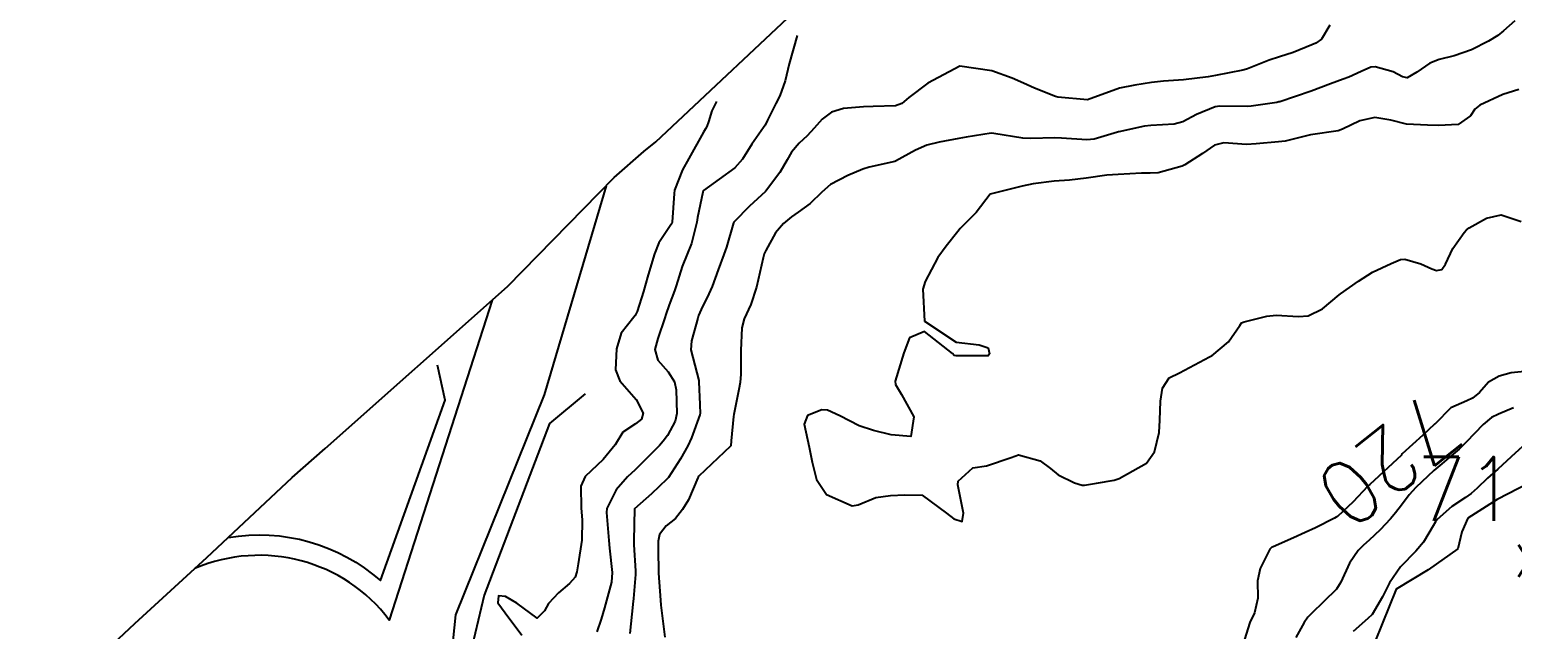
# Model space of a CAD drawing. Header units: metres. Extents: x 318500 to 325275, y 7408834 to 7428799.
# Drawn here: x 320591.1 to 320683.9, y 7414925.7 to 7414963.3 of the extents above; entities that cross this region are included whole.
import ezdxf
from ezdxf.enums import TextEntityAlignment as Align

# ---------------------------------------------------------------- set-up
doc = ezdxf.new("R2010")
doc.units = ezdxf.units.M
doc.header["$MEASUREMENT"] = 0
for name, color, linetype in [('Area', 45, 'Continuous'), ('Cotas', 45, 'Continuous'), ('Curvas de Nivel 1m', 11, 'Continuous'), ('Curvas de Nivel 5m', 15, 'Continuous'), ('Hidrografia', 140, 'Continuous'), ('Pontes_Viadutos_Tubos', 190, 'Continuous'), ('Pontos Cotados', 45, 'Continuous'), ('Vias Primárias', 230, 'Continuous')]:
    doc.layers.add(name, color=color, linetype=linetype)
doc.styles.add('Style-STANDARD', font='STANDARD.shx')

# ---------------------------------------------------------------- blocks, each defined once
blk = doc.blocks.new('ELVTXT_3')
at = {"layer": 'Pontos Cotados', "linetype": 'Continuous', "style": 'Style-STANDARD'}
for s, height, p in [('716.9', 4, (0, 4)), ('x', 3, (0, 0))]:
    blk.add_text(s, height=height, dxfattribs=at).set_placement(p, align=Align.MIDDLE_CENTER)

msp = doc.modelspace()

# ---------------------------------------------------------------- linework, layer by layer
at = {"layer": 'Area'}
msp.add_lwpolyline([(320523.383, 7414849.85), (320532.692, 7414859.168), (320539.784, 7414866.293), (320540.652, 7414866.983), (320544.158, 7414870.593), (320555.953, 7414883.233), (320556.329, 7414883.67), (320560.568, 7414888.572), (320561.919, 7414889.714), (320565.601, 7414894.027), (320568.19, 7414896.208), (320569.956, 7414898.002), (320574.364, 7414902.831), (320580.626, 7414910.13), (320597.664, 7414926.096), (320602.168, 7414930.211), (320607.502, 7414935.243), (320609.569, 7414937.045), (320620.989, 7414947.196), (320627.675, 7414954.033), (320629.527, 7414955.651), (320630.265, 7414956.267), (320640.237, 7414965.651)], dxfattribs=at)
at = {"layer": 'Curvas de Nivel 1m', "flags": 128}
for points, elevation in [([(320672.461, 7414963.586), (320671.948, 7414962.701), (320671.586, 7414962.457), (320671.334, 7414962.341), (320670.181, 7414961.873), (320669.323, 7414961.599), (320668.673, 7414961.393), (320667.311, 7414960.835), (320667.257, 7414960.815), (320667.017, 7414960.764), (320665.306, 7414960.432), (320664.855, 7414960.346), (320663.303, 7414960.143), (320662.062, 7414960.073), (320661.301, 7414959.986), (320660.266, 7414959.822), (320659.298, 7414959.635), (320657.29, 7414958.9), (320655.441, 7414959.068), (320655.292, 7414959.101), (320653.979, 7414959.622), (320653.3, 7414959.936), (320652.59, 7414960.248), (320651.307, 7414960.71), (320649.31, 7414961), (320647.299, 7414959.942), (320646.121, 7414959.048), (320645.671, 7414958.667), (320645.282, 7414958.516), (320643.874, 7414958.481), (320643.281, 7414958.459), (320642.03, 7414958.347), (320641.275, 7414958.134), (320640.695, 7414957.693), (320640.186, 7414957.126), (320639.738, 7414956.648), (320639.246, 7414956.179), (320638.77, 7414955.612), (320638.49, 7414955.147), (320638.031, 7414954.343), (320637.211, 7414953.238), (320637.131, 7414953.161), (320636.147, 7414952.225), (320635.181, 7414951.262), (320635.147, 7414951.224), (320635.13, 7414951.191), (320634.689, 7414949.665), (320634.535, 7414949.199), (320634.185, 7414948.249), (320633.792, 7414947.21), (320633.585, 7414946.751), (320633.108, 7414945.757), (320632.949, 7414945.375), (320632.901, 7414945.222), (320632.515, 7414943.789), (320632.475, 7414943.226), (320632.964, 7414941.308), (320632.976, 7414941.221), (320633.029, 7414939.803), (320633.04, 7414939.22), (320633.036, 7414939.203), (320633.019, 7414939.157), (320632.503, 7414937.719), (320632.286, 7414937.227), (320631.82, 7414936.394), (320631.058, 7414935.239), (320631.019, 7414935.19), (320630.968, 7414935.128), (320629.999, 7414934.209), (320628.94, 7414933.27), (320628.892, 7414931.289), (320628.893, 7414931.27), (320628.907, 7414931.012), (320629, 7414929.377), (320629.005, 7414929.268), (320629.004, 7414929.153), (320628.866, 7414927.658), (320628.833, 7414927.297), (320628.826, 7414927.27), (320628.656, 7414925.449)], 722), ([(320684.05, 7414963.85), (320683.35, 7414963.215), (320682.978, 7414962.924), (320682.396, 7414962.564), (320681.332, 7414962.033), (320680.259, 7414961.657), (320679.322, 7414961.428), (320678.726, 7414961.202), (320677.911, 7414960.621), (320677.306, 7414960.279), (320677.018, 7414960.345), (320676.426, 7414960.643), (320675.315, 7414960.974), (320675.035, 7414960.942), (320674.432, 7414960.669), (320673.663, 7414960.32), (320673.305, 7414960.184), (320672.503, 7414959.893), (320671.297, 7414959.449), (320669.333, 7414958.782), (320669.29, 7414958.767), (320669.268, 7414958.763), (320669.149, 7414958.741), (320667.541, 7414958.503), (320667.286, 7414958.483), (320665.576, 7414958.495), (320665.285, 7414958.451), (320664.116, 7414957.969), (320663.271, 7414957.527), (320662.716, 7414957.378), (320661.267, 7414957.298), (320660.873, 7414957.239), (320659.26, 7414956.895), (320659.24, 7414956.891), (320659.181, 7414956.871), (320657.709, 7414956.438), (320657.252, 7414956.383), (320655.673, 7414956.496), (320655.254, 7414956.519), (320653.728, 7414956.468), (320653.253, 7414956.487), (320651.438, 7414956.797), (320651.257, 7414956.801), (320649.7, 7414956.549), (320649.252, 7414956.467), (320648.014, 7414956.253), (320647.245, 7414956.054), (320646.539, 7414955.742), (320645.286, 7414955.059), (320645.23, 7414955.04), (320643.621, 7414954.681), (320643.225, 7414954.548), (320642.286, 7414954.159), (320641.215, 7414953.603), (320640.667, 7414953.118), (320639.933, 7414952.394), (320639.191, 7414951.861), (320638.765, 7414951.565), (320638.27, 7414951.149), (320637.764, 7414950.561), (320637.155, 7414949.465), (320637.06, 7414949.253), (320637.026, 7414949.162), (320636.987, 7414949.001), (320636.582, 7414947.168), (320636.214, 7414946.072), (320635.807, 7414945.179), (320635.659, 7414944.614), (320635.6, 7414943.182), (320635.586, 7414941.712), (320635.546, 7414941.183), (320635.473, 7414940.754), (320635.162, 7414939.188), (320635.142, 7414939.064), (320634.995, 7414937.523), (320634.963, 7414937.218), (320634.952, 7414937.191), (320632.971, 7414935.327), (320632.925, 7414935.265), (320632.907, 7414935.221), (320632.327, 7414933.841), (320631.949, 7414933.225), (320631.495, 7414932.669), (320630.925, 7414932.211), (320630.496, 7414931.666), (320630.42, 7414931.247), (320630.421, 7414930.763), (320630.45, 7414929.247), (320630.562, 7414927.547), (320630.592, 7414927.244), (320630.83, 7414925.24)], 721), ([(320639.12, 7414962.93), (320638.629, 7414961.147), (320638.368, 7414960.08), (320638.03, 7414959.153), (320637.779, 7414958.658), (320637.267, 7414957.628), (320637.116, 7414957.309), (320637.021, 7414957.164), (320636.291, 7414956.128), (320635.699, 7414955.183), (320635.224, 7414954.631), (320633.26, 7414953.219), (320633.235, 7414953.194), (320633.208, 7414953.114), (320632.887, 7414951.52), (320632.836, 7414951.223), (320632.501, 7414949.886), (320632.23, 7414949.229), (320631.915, 7414948.46), (320631.537, 7414947.236), (320631.433, 7414946.929), (320631.112, 7414946.05), (320630.907, 7414945.439), (320630.84, 7414945.244), (320630.389, 7414943.942), (320630.22, 7414943.253), (320630.39, 7414942.577), (320631.056, 7414941.855), (320631.438, 7414941.236), (320631.545, 7414940.732), (320631.594, 7414939.234), (320631.486, 7414938.763), (320630.999, 7414937.872), (320630.737, 7414937.501), (320630.508, 7414937.247), (320628.974, 7414935.708), (320628.504, 7414935.275), (320627.781, 7414934.459), (320627.204, 7414933.287), (320627.178, 7414933.046), (320627.325, 7414931.286), (320627.377, 7414930.814), (320627.532, 7414929.284), (320627.49, 7414928.675), (320627.123, 7414927.287), (320627.067, 7414927.078), (320626.846, 7414926.348), (320626.571, 7414925.556)], 723), ([(320634.08, 7414958.8), (320633.787, 7414958.218), (320633.571, 7414957.522), (320633.474, 7414957.217), (320633.393, 7414957.083), (320633.255, 7414956.865), (320632.332, 7414955.229), (320631.947, 7414954.509), (320631.452, 7414953.238), (320631.413, 7414953.032), (320631.295, 7414951.239), (320631.273, 7414951.145), (320631.176, 7414950.994), (320630.468, 7414949.942), (320630.197, 7414949.254), (320629.799, 7414947.923), (320629.596, 7414947.263), (320629.492, 7414946.897), (320629.105, 7414945.628), (320628.99, 7414945.383), (320628.888, 7414945.273), (320628.095, 7414944.274), (320627.818, 7414943.289), (320627.756, 7414941.989), (320628.019, 7414941.285), (320629.033, 7414940.116), (320629.482, 7414939.263), (320629.381, 7414938.898), (320629.01, 7414938.593), (320628.211, 7414938.073), (320627.732, 7414937.289), (320626.981, 7414936.369), (320625.854, 7414935.307), (320625.58, 7414934.692), (320625.593, 7414933.31), (320625.659, 7414932.579), (320625.637, 7414931.309), (320625.408, 7414929.825), (320625.335, 7414929.313), (320625.216, 7414928.984), (320624.879, 7414928.587), (320624.191, 7414928.009), (320623.552, 7414927.34), (320623.314, 7414926.882), (320622.846, 7414926.424), (320621.58, 7414927.363), (320620.866, 7414927.772), (320620.43, 7414927.813), (320620.376, 7414927.377), (320620.851, 7414926.751), (320621.892, 7414925.359)], 724), ([(320683.975, 7414939.597), (320683.03, 7414939.209), (320682.595, 7414938.988), (320682.077, 7414938.564), (320681.009, 7414937.443), (320680.571, 7414937.018), (320680.066, 7414936.589), (320679.489, 7414936.099), (320678.986, 7414935.678), (320677.86, 7414934.617), (320677.443, 7414934.143), (320676.953, 7414933.504), (320676.571, 7414933.011), (320676.262, 7414932.64), (320675.627, 7414931.952), (320674.92, 7414931.301), (320674.577, 7414931.002), (320674.241, 7414930.667), (320673.706, 7414929.868), (320673.149, 7414928.677), (320673.062, 7414928.503), (320672.884, 7414928.247), (320672.099, 7414927.465), (320671.321, 7414926.703), (320671.089, 7414926.474), (320670.851, 7414926.141), (320670.348, 7414925.207)], 719), ([(320685.011, 7414937.61), (320683.822, 7414936.538), (320682.988, 7414935.765), (320682.34, 7414935.2), (320681.687, 7414934.569), (320681.318, 7414934.222), (320680.961, 7414933.989), (320680.115, 7414933.426), (320679.193, 7414932.597), (320679.077, 7414932.46), (320678.934, 7414932.206), (320678.336, 7414931.192), (320677.855, 7414930.616), (320676.9, 7414929.646), (320676.2, 7414928.64), (320675.773, 7414927.75), (320675.122, 7414926.656), (320674.856, 7414926.396), (320673.921, 7414925.592)], 718)]:
    msp.add_lwpolyline(points, dxfattribs=dict(at, elevation=elevation))
at = {"layer": 'Curvas de Nivel 5m', "elevation": 720, "flags": 128}
for points in [[(320684.293, 7414959.547), (320683.3, 7414959.237), (320681.856, 7414958.572), (320681.549, 7414958.314), (320681.28, 7414957.894), (320680.512, 7414957.347), (320679.27, 7414957.29), (320678.576, 7414957.305), (320677.271, 7414957.374), (320676.294, 7414957.625), (320675.277, 7414957.791), (320674.356, 7414957.587), (320673.266, 7414957.054), (320672.986, 7414956.962), (320671.26, 7414956.71), (320669.671, 7414956.316), (320669.253, 7414956.261), (320667.865, 7414956.14), (320667.25, 7414956.108), (320665.823, 7414956.21), (320665.249, 7414956.066), (320664.5, 7414955.542), (320663.398, 7414954.817), (320663.229, 7414954.734), (320661.73, 7414954.33), (320661.225, 7414954.304), (320660.682, 7414954.306), (320659.224, 7414954.224), (320658.516, 7414954.174), (320657.221, 7414953.995), (320656.174, 7414953.865), (320655.219, 7414953.805), (320653.906, 7414953.629), (320653.215, 7414953.479), (320651.21, 7414952.98), (320650.335, 7414951.847), (320649.486, 7414950.997), (320649.333, 7414950.843), (320649.175, 7414950.653), (320648.439, 7414949.732), (320647.927, 7414949.018), (320647.135, 7414947.51), (320646.985, 7414947.032), (320647.1, 7414945.03), (320649.081, 7414943.717), (320650.523, 7414943.541), (320651.076, 7414943.353), (320651.165, 7414942.979), (320651.069, 7414942.852), (320649.217, 7414942.851), (320649.068, 7414942.847), (320648.95, 7414942.883), (320648.837, 7414943.003), (320647.09, 7414944.377), (320646.149, 7414943.979), (320645.802, 7414943.049), (320645.265, 7414941.27), (320645.282, 7414941.057), (320645.661, 7414940.43), (320646.43, 7414939.039), (320646.232, 7414937.811), (320645.003, 7414937.9), (320643.902, 7414938.176), (320643.011, 7414938.468), (320641.786, 7414939.099), (320641.025, 7414939.461), (320640.666, 7414939.475), (320639.777, 7414939.129), (320639.561, 7414938.583), (320639.864, 7414937.127), (320640.06, 7414936.203), (320640.338, 7414935.119), (320640.956, 7414934.176), (320642.569, 7414933.462), (320642.947, 7414933.517), (320644.036, 7414933.986), (320644.956, 7414934.101), (320645.864, 7414934.138), (320646.957, 7414934.133), (320648.475, 7414933.007), (320648.935, 7414932.653), (320649.443, 7414932.485), (320649.532, 7414932.994), (320649.181, 7414934.784), (320649.193, 7414934.998), (320650.125, 7414935.842), (320650.98, 7414935.971), (320652.516, 7414936.487), (320652.987, 7414936.645), (320654.333, 7414936.28), (320654.979, 7414935.79), (320655.456, 7414935.397), (320656.474, 7414934.905), (320656.968, 7414934.744), (320657.111, 7414934.755), (320657.854, 7414934.887), (320658.972, 7414935.072), (320659.276, 7414935.168), (320660.983, 7414936.132), (320661.494, 7414936.835), (320661.781, 7414938.059), (320661.816, 7414938.832), (320661.862, 7414940.007), (320661.989, 7414940.831), (320662.409, 7414941.474), (320663.06, 7414941.802), (320664.945, 7414942.792), (320665.026, 7414942.836), (320665.071, 7414942.86), (320666.124, 7414943.735), (320666.834, 7414944.764), (320666.94, 7414944.925), (320667.104, 7414944.995), (320668.521, 7414945.334), (320669.11, 7414945.406), (320670.516, 7414945.312), (320671.11, 7414945.363), (320672.003, 7414945.811), (320673.055, 7414946.681), (320673.131, 7414946.742), (320674.272, 7414947.535), (320675.144, 7414948.092), (320676.308, 7414948.643), (320676.902, 7414948.886), (320677.154, 7414948.914), (320678.157, 7414948.615), (320678.854, 7414948.312), (320679.146, 7414948.201), (320679.485, 7414948.258), (320679.708, 7414948.594), (320680.167, 7414949.593), (320680.874, 7414950.583), (320681.02, 7414950.744), (320681.184, 7414950.876), (320682.285, 7414951.473), (320683.197, 7414951.702), (320684.448, 7414951.274)], [(320685.071, 7414941.914), (320683.82, 7414941.787), (320683.066, 7414941.585), (320682.405, 7414941.215), (320681.843, 7414940.568), (320681.407, 7414940.213), (320681.042, 7414940.048), (320680.033, 7414939.592), (320679.053, 7414938.6), (320679.035, 7414938.585), (320679.02, 7414938.567), (320678.295, 7414937.896), (320676.991, 7414936.712), (320676.963, 7414936.657), (320676.944, 7414936.631), (320674.971, 7414934.802), (320674.897, 7414934.734), (320674.827, 7414934.661), (320673.926, 7414933.7), (320672.942, 7414932.797), (320672.873, 7414932.749), (320672.751, 7414932.683), (320671.56, 7414932.071), (320670.926, 7414931.783), (320670.185, 7414931.457), (320668.912, 7414930.885), (320668.814, 7414930.839), (320668.713, 7414930.742), (320668.114, 7414929.531), (320667.939, 7414928.75), (320667.95, 7414927.673), (320667.742, 7414926.751), (320667.456, 7414926.149), (320667.014, 7414924.758)]]:
    msp.add_lwpolyline(points, dxfattribs=at)
at = {"layer": 'Hidrografia'}
msp.add_lwpolyline([(320684.934, 7414934.888), (320682.935, 7414933.865), (320681.1, 7414932.68), (320680.725, 7414931.831), (320680.475, 7414930.757), (320678.625, 7414929.459), (320676.626, 7414928.236), (320675.297, 7414924.977)], dxfattribs=at)
at = {"layer": 'Pontes_Viadutos_Tubos'}
msp.add_lwpolyline([(320603.506, 7414931.474, -0.22693), (320613.037, 7414928.772), (320617.094, 7414940.071), (320616.603, 7414942.264)], format="xyb", dxfattribs=at)
msp.add_lwpolyline([(320625.844, 7414940.476), (320623.616, 7414938.622), (320619.53, 7414927.863), (320618.028, 7414921.518), (320617.846, 7414910.963), (320617.981, 7414898.723), (320618.258, 7414893.987), (320618.183, 7414883.782), (320618.25, 7414875.17), (320617.831, 7414863.39), (320617.854, 7414839.624), (320619.44, 7414837.439)], dxfattribs=at)
at = {"layer": 'Vias Primárias'}
msp.add_lwpolyline([(320627.161, 7414953.508), (320623.286, 7414940.411), (320617.743, 7414926.621), (320617.112, 7414920.511), (320617.112, 7414914.724), (320617.109, 7414898.214), (320617.407, 7414894.017), (320617.684, 7414883.766), (320617.75, 7414875.187), (320616.886, 7414863.393), (320616.52, 7414850.935)], dxfattribs=at)
msp.add_lwpolyline([(320620.023, 7414946.338), (320613.59, 7414926.3, 0.345681), (320601.42, 7414929.527, -1.426479)], format="xyb", dxfattribs=at)

# ---------------------------------------------------------------- block references
at = {"layer": 'Pontos Cotados', "linetype": 'Continuous'}
msp.add_blockref('ELVTXT_3', (320684.92, 7414930.52, 716.86), dxfattribs=at)

# ---------------------------------------------------------------- texts
at = {"layer": 'Cotas', "style": 'Style-STANDARD'}
msp.add_text('720', height=4, rotation=218.3797, dxfattribs=at).set_placement((320676.179, 7414936.273, 720), align=Align.MIDDLE_CENTER)

doc.saveas('drawing.dxf')
